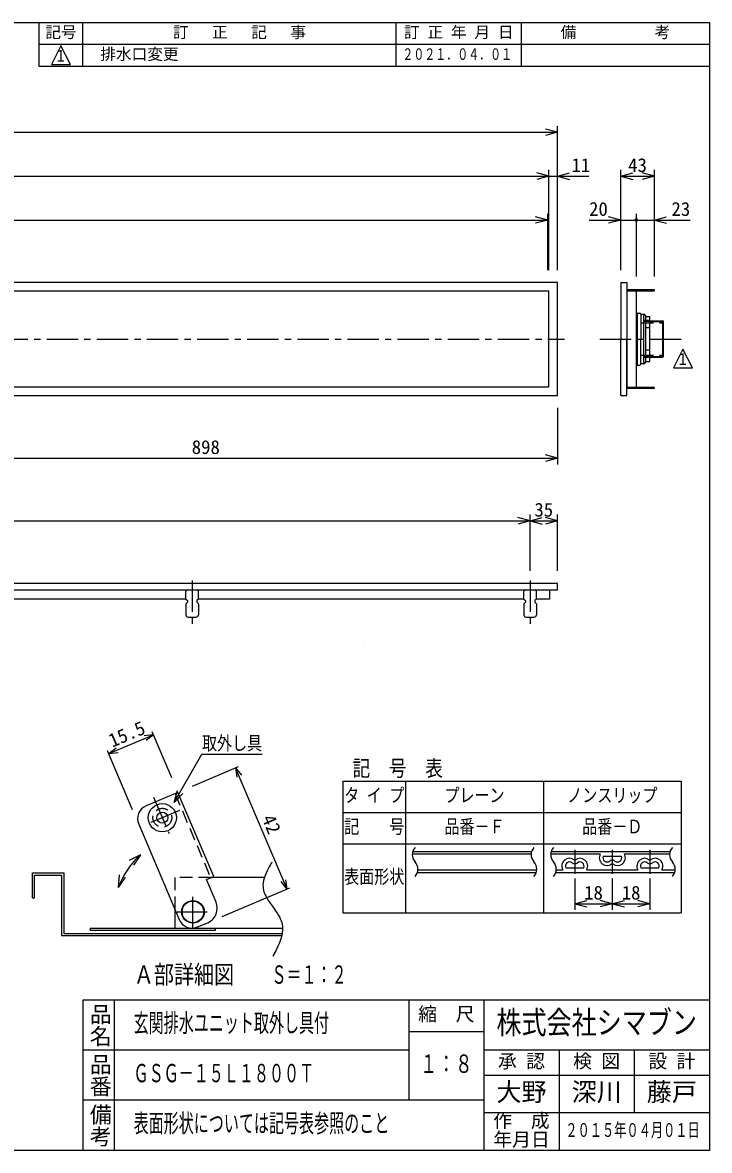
# Model space of a CAD drawing. Units: millimetres, scale not verified, with parts at other scales. Extents: x -1092 to 1092, y -744 to 696.
# Drawn here: x 215 to 1092, y -744 to 696 of the extents above; entities that cross this region are included whole.
import ezdxf
from ezdxf.enums import TextEntityAlignment as Align

# ---------------------------------------------------------------- set-up
doc = ezdxf.new("R2010")
doc.units = ezdxf.units.MM
doc.header["$LTSCALE"] = 8
doc.linetypes.add('CHAIN1', pattern=[8, 5, -1, 1, -1])
doc.linetypes.add('DASHED2', pattern=[3, 2, -1])
for name, color, linetype in [('0-0_計極細', 2, 'Continuous'), ('0-1_計細線', 3, 'Continuous'), ('0-5_寸法線', 7, 'Continuous'), ('0-7_枠細線', 5, 'Continuous'), ('0-8_枠中線', 5, 'Continuous'), ('1-2_極細2', 2, 'Continuous'), ('1-3_細線2', 4, 'Continuous'), ('1-5_寸法2', 7, 'Continuous')]:
    doc.layers.add(name, color=color, linetype=linetype)
doc.styles.add('@ＭＳ ゴシック', font='')
doc.styles.add('ＭＳ ゴシック', font='')
doc.styles.get('@ＭＳ ゴシック').set_extended_font_data('@MS Gothic')
doc.styles.get('ＭＳ ゴシック').set_extended_font_data('MS Gothic')

msp = doc.modelspace()

# ---------------------------------------------------------------- hatches: boundary and pattern name
at = {"layer": '0-5_寸法線'}
msp.add_hatch(color=256, dxfattribs=at).paths.add_polyline_path([(1001.119, 443.92, 1), (996.319, 443.92, 1)])

# ---------------------------------------------------------------- linework, layer by layer
at = {"layer": '0-0_計極細'}
for p, q in [((988.719, 353.62), (988.719, 354.82)), ((998.719, 353.62), (998.719, 354.82)), ((1000.719, 353.62), (1000.719, 354.82)), ((1002.719, 353.62), (1002.719, 354.82)), ((1004.719, 353.62), (1004.719, 354.82)), ((1018.719, 353.62), (1018.719, 354.82)), ((999.519, 325.12), (999.519, 258.72)), ((1015.919, 315.42), (1008.419, 315.42)), ((1008.419, 315.42), (1009.419, 314.42)), ((1014.919, 314.42), (1009.419, 314.42)), ((1015.919, 315.42), (1014.919, 314.42)), ((1015.919, 314.12), (1033.219, 314.12)), ((1032.219, 315.12), (1032.219, 268.72)), ((1008.419, 268.42), (1009.419, 269.42)), ((1015.919, 268.42), (1008.419, 268.42)), ((1014.919, 269.42), (1009.419, 269.42)), ((1015.919, 268.42), (1014.919, 269.42)), ((1015.919, 269.72), (1033.219, 269.72)), ((988.719, 229.02), (988.719, 230.22)), ((998.719, 229.02), (998.719, 230.22)), ((1000.719, 229.02), (1000.719, 230.22)), ((1002.719, 229.02), (1002.719, 230.22)), ((1004.719, 229.02), (1004.719, 230.22)), ((1018.719, 229.02), (1018.719, 230.22))]:
    msp.add_line(p, q, dxfattribs=at)
at = {"layer": '0-0_計極細', "linetype": 'DASHED2'}
for p, q in [((1004.419, 312.42), (1033.219, 312.42)), ((1004.419, 271.42), (1033.219, 271.42))]:
    msp.add_line(p, q, dxfattribs=at)
at = {"layer": '0-0_計極細', "linetype": 'CHAIN1'}
for p, q in [((-906.171, 291.92), (906.857, 291.92)), ((952.072, 291.92), (1063.892, 291.92)), ((431.5, -16.439), (431.5, -71.709)), ((863, -16.439), (863, -71.709))]:
    msp.add_line(p, q, dxfattribs=at)
at = {"layer": '0-1_計細線'}
for p, q in [((978.719, 363.92), (978.719, 291.92)), ((999.519, 325.12), (1002.919, 325.12)), ((1004.419, 323.62), (1004.419, 291.92)), ((1008.419, 323.42), (1004.419, 323.42)), ((1008.419, 260.22), (1008.419, 323.62)), ((1010.219, 321.82), (1010.219, 262.02)), ((1010.219, 320.67), (1015.919, 320.67)), ((1015.919, 263.17), (1015.919, 320.67)), ((1015.919, 306.295), (1010.219, 306.295)), ((1015.919, 315.12), (1032.219, 315.12)), ((978.719, 219.92), (978.719, 291.92)), ((986.719, 219.92), (986.719, 291.92)), ((1004.419, 260.22), (1004.419, 291.92)), ((1015.919, 277.545), (1010.219, 277.545)), ((1008.419, 260.42), (1004.419, 260.42)), ((1010.219, 263.17), (1015.919, 263.17)), ((1015.919, 268.72), (1032.219, 268.72)), ((1033.219, 269.72), (1032.219, 268.72)), ((999.519, 258.72), (1002.919, 258.72)), ((978.719, 219.92), (986.719, 219.92)), ((425.5, -28.08), (423.5, -30.08)), ((439.5, -30.08), (437.5, -28.08)), ((857, -28.08), (855, -30.08)), ((871, -30.08), (869, -28.08)), ((887.7, -28.08), (887.7, -40.08)), ((423.5, -40.08), (8, -40.08)), ((423.5, -40.08), (423.5, -30.08)), ((423.5, -40.08), (425.5, -42.08)), ((425.5, -42.08), (425.5, -44.08)), ((439.5, -40.08), (437.5, -42.08)), ((437.5, -42.08), (437.5, -44.08)), ((439.5, -40.08), (439.5, -30.08)), ((855, -40.08), (439.5, -40.08)), ((855, -40.08), (855, -30.08)), ((855, -40.08), (857, -42.08)), ((857, -42.08), (857, -44.08)), ((871, -40.08), (869, -42.08)), ((869, -42.08), (869, -44.08)), ((871, -40.08), (871, -30.08)), ((887.7, -40.08), (871, -40.08)), ((425.5, -44.08), (423.5, -46.08)), ((423.5, -46.08), (423.5, -60.08)), ((437.5, -44.08), (439.5, -46.08)), ((439.5, -46.08), (439.5, -60.08)), ((857, -44.08), (855, -46.08)), ((855, -46.08), (855, -60.08)), ((869, -44.08), (871, -46.08)), ((871, -46.08), (871, -60.08)), ((426.5, -63.08), (436.5, -63.08)), ((858, -63.08), (868, -63.08)), ((650.952, -94.869), (650.952, -94.867))]:
    msp.add_line(p, q, dxfattribs=at)
for points in [[(898, 219.92), (898, 363.92), (-898, 363.92), (-898, 219.92)], [(-887, 352.92), (-887, 230.92), (887, 230.92), (887, 352.92)], [(986.719, 354.82), (986.719, 353.62), (1021.719, 353.62), (1021.719, 354.82)], [(986.719, 353.62), (986.719, 230.22), (998.719, 230.22), (998.719, 353.62)], [(986.719, 230.22), (986.719, 229.02), (1021.719, 229.02), (1021.719, 230.22)], [(-898, -20.08), (-898, -28.08), (898, -28.08), (898, -20.08)]]:
    msp.add_lwpolyline(points, close=True, dxfattribs=at)
for points in [[(978.719, 363.92), (986.719, 363.92), (986.719, 291.92)], [(1033.219, 269.72), (1033.219, 314.12), (1032.219, 315.12)]]:
    msp.add_lwpolyline(points, dxfattribs=at)
for centre, radius, start, end in [((999.519, 325.92), 0.8, 180, 270), ((1002.919, 323.62), 1.5, 0, 90), ((1008.419, 321.82), 1.8, 0, 90), ((1002.919, 260.22), 1.5, 270, 360), ((1008.419, 262.02), 1.8, 270, 360), ((999.519, 257.92), 0.8, 90, 180), ((426.5, -60.08), 3, 180, 270), ((436.5, -60.08), 3, 270, 360), ((858, -60.08), 3, 180, 270), ((868, -60.08), 3, 270, 360)]:
    msp.add_arc(centre, radius, start, end, dxfattribs=at)
at = {"layer": '0-5_寸法線'}
for p, q in [((898, 379.92), (898, 563.92)), ((-898, 555.92), (898, 555.92)), ((898, 555.92), (882.545, 560.061)), ((898, 555.92), (882.545, 551.779)), ((887, 499.92), (871.545, 504.061)), ((887, 379.92), (887, 507.92)), ((898, 379.92), (898, 507.92)), ((898, 499.92), (913.455, 504.061)), ((978.719, 379.919), (978.719, 507.92)), ((978.719, 499.92), (994.174, 504.061)), ((1021.719, 499.92), (1006.264, 504.061)), ((1021.719, 372.819), (1021.719, 507.92)), ((-887, 499.92), (887, 499.92)), ((887, 499.92), (871.545, 495.779)), ((887, 499.92), (938, 499.92)), ((898, 499.92), (913.455, 495.779)), ((978.719, 499.92), (994.174, 495.779)), ((978.719, 499.92), (1021.719, 499.92)), ((1021.719, 499.92), (1006.264, 495.779)), ((885.5, 443.92), (870.045, 448.061)), ((885.5, 379.92), (885.5, 451.92)), ((978.719, 443.92), (963.264, 448.061)), ((978.719, 379.92), (978.719, 451.92)), ((998.719, 371.82), (998.719, 451.92)), ((1021.719, 371.82), (1021.719, 451.92)), ((1021.719, 443.92), (1037.173, 448.061)), ((-885.5, 443.92), (885.5, 443.92)), ((885.5, 443.92), (870.045, 439.779)), ((938.281, 443.92), (998.719, 443.92)), ((978.719, 443.92), (963.264, 439.779)), ((998.719, 443.92), (1067.518, 443.92)), ((1021.719, 443.92), (1037.173, 439.779)), ((898, 203.92), (898, 131.92)), ((898, 139.92), (882.545, 144.061)), ((0, 139.92), (898, 139.92)), ((898, 139.92), (882.545, 135.779)), ((-863, 59.92), (863, 59.92)), ((863, 59.92), (847.545, 64.061)), ((863, 59.92), (847.545, 55.779)), ((863, -4.08), (863, 67.92)), ((863, 59.92), (878.455, 64.061)), ((863, 59.92), (878.455, 55.779)), ((863, 59.92), (898, 59.92)), ((898, 59.92), (882.545, 64.061)), ((898, 59.92), (882.545, 55.779)), ((898, -4.08), (898, 67.92))]:
    msp.add_line(p, q, dxfattribs=at)
at = {"layer": '0-7_枠細線'}
for p, q in [((292, 640), (292, 696)), ((692, 640), (692, 696)), ((852, 640), (852, 696)), ((1092, 668), (236, 668)), ((264, 666.308), (252, 642.308)), ((276, 642.308), (264, 666.308)), ((252, 642.308), (276, 642.308)), ((1058.156, 279.089), (1046.156, 255.089)), ((1070.156, 255.089), (1058.156, 279.089)), ((1046.156, 255.089), (1070.156, 255.089)), ((623.998, -272.574), (1055.998, -272.574)), ((623.998, -272.574), (623.998, -440.574)), ((703.998, -272.574), (703.998, -440.574)), ((879.998, -272.574), (879.998, -440.574)), ((1055.998, -272.574), (1055.998, -440.574)), ((623.998, -312.574), (1055.998, -312.574)), ((623.998, -352.574), (1055.998, -352.574)), ((712.52, -365.503), (864.329, -365.503)), ((713.106, -362.303), (864.915, -362.303)), ((889.32, -365.503), (952.62, -365.503)), ((889.906, -362.303), (1041.715, -362.303)), ((956.444, -368.17), (979.553, -368.17)), ((983.377, -365.503), (1041.129, -365.503)), ((719.668, -385.77), (871.477, -385.77)), ((896.469, -385.77), (904.62, -385.77)), ((908.444, -383.103), (931.553, -383.103)), ((935.377, -385.77), (1000.62, -385.77)), ((1004.444, -383.103), (1027.553, -383.103)), ((1031.377, -385.77), (1048.277, -385.77)), ((719.082, -388.97), (870.891, -388.97)), ((895.883, -388.97), (1047.691, -388.97)), ((919.998, -396.97), (919.998, -436.97)), ((967.998, -396.97), (967.998, -436.97)), ((1015.998, -396.97), (1015.998, -436.97)), ((919.998, -428.97), (935.453, -424.829)), ((919.998, -428.97), (935.453, -433.111)), ((919.998, -428.97), (967.998, -428.97)), ((967.998, -428.97), (952.543, -424.829)), ((967.998, -428.97), (952.543, -433.111)), ((967.998, -428.97), (983.453, -424.829)), ((967.998, -428.97), (983.453, -433.111)), ((967.998, -428.97), (1015.998, -428.97)), ((1015.998, -428.97), (1000.543, -424.829)), ((1015.998, -428.97), (1000.543, -433.111)), ((623.998, -440.574), (1055.998, -440.574)), ((332, -552), (332, -744)), ((708, -552), (708, -680)), ((804, -552), (804, -744)), ((708, -592), (804, -592)), ((708, -616), (292, -616)), ((1092, -616), (804, -616)), ((900, -616), (900, -744)), ((996, -616), (996, -696)), ((804, -648), (1092, -648)), ((804, -680), (292, -680)), ((1092, -696), (804, -696))]:
    msp.add_line(p, q, dxfattribs=at)
at = {"layer": '0-7_枠細線', "linetype": 'CHAIN1'}
for p, q in [((919.998, -360.063), (919.998, -391.02)), ((967.998, -360.063), (967.998, -391.02)), ((1015.998, -360.063), (1015.998, -391.02))]:
    msp.add_line(p, q, dxfattribs=at)
at = {"layer": '0-7_枠細線'}
msp.add_lwpolyline([(1092, 640), (236, 640), (236, 696)], dxfattribs=at)
for centre, radius, start, end in [((726.237, -366.362), 13.745, 137.56163, 222.43837), ((878.046, -366.362), 13.745, 137.56163, 222.43837), ((903.038, -366.362), 13.745, 137.56163, 222.43837), ((1054.847, -366.362), 13.745, 137.56163, 222.43837), ((913.332, -380.97), 9.947, 51.31781, 208.85363), ((919.998, -372.643), 0.72, 231.31781, 308.68219), ((926.665, -380.97), 9.947, 331.14637, 128.68219), ((961.332, -370.303), 9.947, 151.14637, 308.68219), ((961.332, -370.303), 5.333, 156.42182, 308.68219), ((967.998, -378.63), 5.333, 51.31781, 128.68219), ((974.665, -370.303), 9.947, 231.31781, 28.85363), ((974.665, -370.303), 5.333, 231.31781, 23.57818), ((1009.332, -380.97), 9.947, 51.31781, 208.85363), ((1015.998, -372.643), 0.72, 231.31781, 308.68219), ((1022.665, -380.97), 9.947, 331.14637, 128.68219), ((705.95, -384.911), 13.745, 317.56163, 42.43837), ((857.759, -384.911), 13.745, 317.56163, 42.43837), ((882.751, -384.911), 13.745, 317.56163, 42.43837), ((913.332, -380.97), 5.333, 51.31781, 203.57818), ((919.998, -372.643), 5.333, 231.31781, 308.68219), ((926.665, -380.97), 5.333, 336.42182, 128.68219), ((967.998, -378.63), 0.72, 51.31781, 128.68219), ((1009.332, -380.97), 5.333, 51.31781, 203.57818), ((1015.998, -372.643), 5.333, 231.31781, 308.68219), ((1022.665, -380.97), 5.333, 336.42182, 128.68219), ((1034.56, -384.911), 13.745, 317.56163, 42.43837)]:
    msp.add_arc(centre, radius, start, end, dxfattribs=at)
at = {"layer": '0-8_枠中線'}
msp.add_lwpolyline([(-1092, -744), (-1092, 696), (1092, 696), (1092, -744)], close=True, dxfattribs=at)
msp.add_lwpolyline([(1092, -552), (292, -552), (292, -744)], dxfattribs=at)
at = {"layer": '1-2_極細2', "linetype": 'CHAIN1'}
for p, q in [((382.233, -292.806), (402.068, -339.532)), ((415.515, -309.82), (374.323, -327.305)), ((432.541, -459.477), (432.541, -420.06)), ((412.301, -439.474), (450.61, -439.474))]:
    msp.add_line(p, q, dxfattribs=at)
at = {"layer": '1-2_極細2', "linetype": 'DASHED2'}
for p, q in [((409.692, -288.392), (455.329, -395.907)), ((455.824, -395.697), (409.481, -395.697)), ((409.481, -395.697), (409.481, -436.335))]:
    msp.add_line(p, q, dxfattribs=at)
at = {"layer": '1-2_極細2'}
for p, q in [((227.533, -389.697), (267.533, -389.697)), ((227.533, -421.697), (227.533, -389.697)), ((230.333, -392.497), (264.733, -392.497)), ((230.333, -421.697), (230.333, -392.497)), ((264.733, -392.497), (264.733, -469.697)), ((267.533, -389.697), (267.533, -466.897)), ((523.704, -395.697), (455.824, -395.697)), ((227.533, -421.697), (230.333, -421.697)), ((409.481, -436.335), (409.481, -460.097)), ((301.481, -460.097), (461.481, -460.097)), ((301.481, -460.097), (301.481, -462.897)), ((303.533, -460.097), (359.533, -460.097)), ((409.481, -460.097), (546.985, -460.097)), ((461.481, -462.897), (461.481, -460.097)), ((264.733, -469.697), (545.883, -469.697)), ((267.533, -466.897), (546.441, -466.897)), ((301.481, -462.897), (461.481, -462.897))]:
    msp.add_line(p, q, dxfattribs=at)
for points in [[(533.232, -375.937), (533.088, -376.193), (532.658, -376.952), (531.957, -378.194), (531.01, -379.885), (529.857, -381.98), (528.558, -384.422), (527.186, -387.146), (525.829, -390.079), (524.576, -393.141), (523.514, -396.252), (522.706, -399.326), (522.19, -402.282), (521.964, -405.037), (521.992, -407.515), (522.204, -409.647), (522.51, -411.372), (522.816, -412.642), (523.038, -413.418), (523.119, -413.68), (523.203, -413.941), (523.47, -414.719), (523.962, -415.994), (524.735, -417.733), (525.838, -419.892), (527.299, -422.417), (529.105, -425.242), (531.201, -428.295), (533.488, -431.497), (535.839, -434.763), (538.115, -438.005), (540.19, -441.134), (541.969, -444.063), (543.398, -446.707), (544.468, -448.989), (545.211, -450.841), (545.679, -452.207), (545.93, -453.043), (546.008, -453.325), (546.084, -453.607)], [(546.084, -453.607), (546.289, -454.447), (546.566, -455.824), (546.83, -457.707), (546.986, -460.048), (546.943, -462.79), (546.632, -465.862), (546.018, -469.184), (545.101, -472.664), (543.923, -476.208), (542.551, -479.717), (541.075, -483.091), (539.591, -486.235), (538.188, -489.061), (536.947, -491.488), (535.928, -493.45), (535.173, -494.891), (534.711, -495.771), (534.555, -496.068)]]:
    msp.add_lwpolyline(points, dxfattribs=at)
at = {"layer": '1-2_極細2', "linetype": 'DASHED2'}
msp.add_circle((393.434, -319.192), 12, dxfattribs=at)
at = {"layer": '1-2_極細2'}
msp.add_circle((432.541, -439.474), 13.8, dxfattribs=at)
at = {"layer": '1-3_細線2'}
for p, q in [((413.374, -286.829), (372.871, -304.021)), ((459.011, -394.344), (413.374, -286.829)), ((363.335, -327.623), (414.912, -449.13)), ((449.806, -398.251), (459.011, -394.344)), ((461.997, -426.971), (449.806, -398.251)), ((438.514, -458.666), (451.401, -453.195))]:
    msp.add_line(p, q, dxfattribs=at)
for centre, radius in [((393.434, -319.192), 18), ((393.434, -319.192), 7), ((432.541, -439.474), 14.4)]:
    msp.add_circle(centre, radius, dxfattribs=at)
for centre, radius, start, end in [((379.905, -320.59), 18, 113, 203), ((443.587, -434.785), 20, 293, 23), ((431.481, -442.097), 18, 203, 293)]:
    msp.add_arc(centre, radius, start, end, dxfattribs=at)
at = {"layer": '1-5_寸法2'}
for p, q in [((325.044, -237.414), (382.115, -213.188)), ((382.115, -213.188), (370.232, -214.858)), ((382.115, -213.188), (372.659, -220.576)), ((405.559, -268.419), (380.552, -209.506)), ((325.044, -237.414), (334.5, -230.026)), ((355.521, -309.213), (323.481, -233.732)), ((325.044, -237.414), (336.927, -235.744)), ((431.784, -279.014), (490.696, -254.007)), ((487.014, -255.57), (494.402, -265.026)), ((487.014, -255.57), (488.684, -267.453)), ((552.657, -410.215), (487.014, -255.57)), ((408.466, -299.738), (412.607, -284.283)), ((408.466, -299.738), (419.779, -288.424)), ((365.67, -366.696), (351.303, -373.739)), ((365.67, -366.696), (356.749, -379.978)), ((337.319, -408.187), (338.659, -392.244)), ((337.319, -408.187), (346.451, -395.05)), ((552.657, -410.215), (545.269, -400.759)), ((552.657, -410.215), (550.987, -398.332)), ((469.811, -445.381), (556.339, -408.652))]:
    msp.add_line(p, q, dxfattribs=at)
msp.add_lwpolyline([(408.466, -299.738), (444.062, -238.083), (520.862, -238.083)], dxfattribs=at)
msp.add_arc((431.481, -442.097), 100.082, 131.11509, 160.19528, dxfattribs=at)

# ---------------------------------------------------------------- texts
at = {"layer": '0-5_寸法線', "style": 'ＭＳ ゴシック'}
for s, p in [('11', (915.747, 499.92)), ('43', (988.219, 499.92)), ('20', (938.281, 443.92)), ('23', (1043.518, 443.92)), ('898', (431, 139.92)), ('35', (868.5, 59.92))]:
    msp.add_text(s, height=17.6, dxfattribs=at).set_placement(p, align=Align.BOTTOM_LEFT)
at = {"layer": '0-7_枠細線', "style": 'ＭＳ ゴシック'}
for s, height, p in [('記号', 14.66, (244, 672)), ('訂\u3000 正\u3000 記\u3000 事', 14.66, (407, 672)), ('訂 正 年 月 日', 14.66, (702, 672)), ('備\u3000\u3000\u3000\u3000\u3000考', 14.66, (902, 672)), ('排水口変更', 14.66, (314.161, 644)), ('18', 17.6, (931.998, -428.97)), ('18', 17.6, (979.998, -428.97)), ('縮\u3000尺', 17.6, (720, -584)), ('検 図', 17.6, (918, -644)), ('設 計', 17.6, (1014, -644)), ('承 認', 17.6, (822, -644)), ('大野', 23.46, (820, -688)), ('深川', 23.46, (916, -688)), ('藤戸', 23.46, (1012, -688)), ('作\u3000成', 17.6, (816, -720)), ('年月日', 17.6, (816, -744))]:
    msp.add_text(s, height=height, dxfattribs=at).set_placement(p, align=Align.BOTTOM_LEFT)
for s, height, width, p in [('２０２１．０４．０１', 14.66, 0.7, (700, 644)), ('１', 14.66, 0.8, (255.784, 641.817)), ('１', 14.66, 0.8, (1049.94, 254.598)), ('タ イ プ', 17.6, 0.8, (625.598, -304.574)), ('プレーン', 17.6, 0.8, (753.598, -304.574)), ('ノンスリップ', 17.6, 0.8, (910.398, -304.574)), ('記\u3000\u3000号', 17.6, 0.8, (625.598, -344.574)), ('品番－Ｆ', 17.6, 0.8, (753.598, -344.574)), ('品番－Ｄ', 17.6, 0.8, (929.598, -344.574)), ('表面形状', 17.6, 0.8, (625.598, -408.574)), ('Ａ部詳細図', 23.46, 0.8, (357.09, -538.241)), ('Ｓ＝１：２', 23.46, 0.6, (532.725, -538.241)), ('株式会社シマブン', 29.33, 0.8, (820, -604)), ('玄関排水ユニット取外し具付', 23.46, 0.6, (356.8, -600)), ('ＧＳＧ－１５Ｌ１８００Ｔ', 23.46, 0.6, (356.8, -664)), ('１：８', 23.46, 0.7, (722.4, -652)), ('表面形状については記号表参照のこと', 23.46, 0.6, (356.8, -728)), ('２０１５年０４月０１日', 17.6, 0.65, (908, -732))]:
    msp.add_text(s, height=height, dxfattribs=dict(at, width=width)).set_placement(p, align=Align.BOTTOM_LEFT)
at = {"layer": '0-7_枠細線', "style": '@ＭＳ ゴシック'}
for s, p in [('品名', (298, -556)), ('品番', (298, -620)), ('備考', (298, -684))]:
    msp.add_text(s, height=20.53, rotation=270, dxfattribs=at).set_placement(p, align=Align.BOTTOM_LEFT)
at = {"layer": '0-7_枠細線', "insert": (636.437, -268.574), "char_height": 20.53, "attachment_point": 7, "style": 'ＭＳ ゴシック'}
msp.add_mtext('\\T2.07;\\W0.8;記号表', dxfattribs=at)
at = {"layer": '1-5_寸法2', "style": 'ＭＳ ゴシック'}
for s, rotation, p in [('15.5', 23, (331.487, -234.678)), ('42', 293, (515.147, -321.847))]:
    msp.add_text(s, height=17.6, rotation=rotation, dxfattribs=at).set_placement(p, align=Align.BOTTOM_LEFT)
at = {"layer": '1-5_寸法2', "style": 'ＭＳ ゴシック', "width": 0.8}
msp.add_text('取外し具', height=17.6, dxfattribs=at).set_placement((444.062, -238.083), align=Align.BOTTOM_LEFT)

doc.saveas('drawing.dxf')
